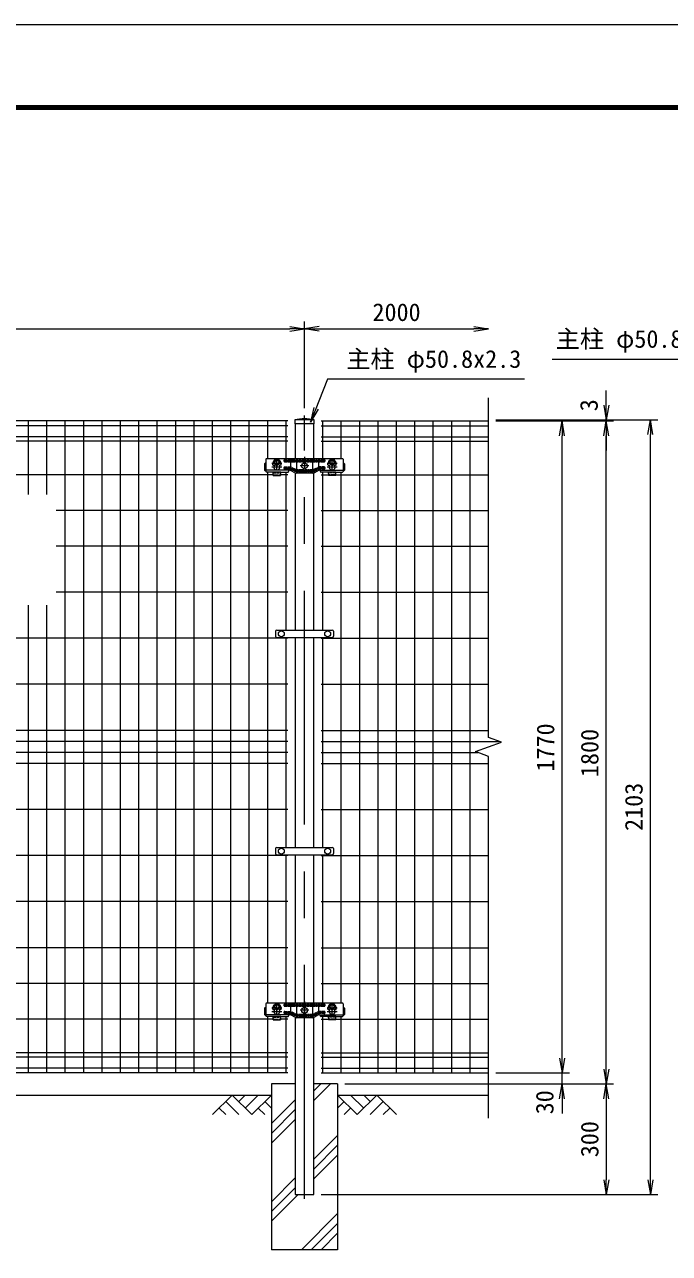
# Model space of a CAD drawing. Units: millimetres, scale not verified. Extents: x -4200 to 4200, y -2970 to 2970.
# Drawn here: x -2346 to -593, y -366 to 2970 of the extents above; entities that cross this region are included whole.
import ezdxf
from ezdxf.enums import TextEntityAlignment as Align

# ---------------------------------------------------------------- set-up
doc = ezdxf.new("R2010")
doc.units = ezdxf.units.MM
doc.header["$LTSCALE"] = 20
doc.linetypes.add('DASHED', pattern=[7.5, 6, -1.5])
doc.linetypes.add('USER1', pattern=[50.8, 31.75, -6.35, 6.35, -6.35])
for name, color, linetype, lineweight in [('0-1_D-STR4', 7, 'Continuous', 9), ('0-2_D-STR-DIM', 7, 'Continuous', 9), ('0-3_0', 7, 'Continuous', 9), ('0-6_D-STR1', 1, 'Continuous', 18), ('0-7_D-BMK', 2, 'USER1', 13), ('0-8_D-STR2', 7, 'Continuous', 9), ('0-9_D-BGD', 7, 'Continuous', 9), ('0-A_D-DCR-HCH', 7, 'Continuous', 9), ('0-B_D-STR3', 3, 'Continuous', 13), ('0-C_D-STR-TXT', 7, 'Continuous', 9), ('0-F_D-TTL', 7, 'Continuous', 9)]:
    doc.layers.add(name, color=color, linetype=linetype, lineweight=lineweight)
doc.styles.add('ＭＳ ゴシック', font='')
doc.styles.get('ＭＳ ゴシック').set_extended_font_data('MS Gothic')

# ---------------------------------------------------------------- blocks, each defined once
blk = doc.blocks.new('_Open')
at = {"layer": '0-3_0'}
blk.add_line((-20, 3.33), (0, 0), dxfattribs=at)
blk.add_lwpolyline([(-20, -3.33), (0, 0), (-20, 0)], dxfattribs=at)
blk = doc.blocks.new('U34')
at = {"layer": '0-7_D-BMK'}
for p, q in [((-1770.5, 140), (-1229.5, 140)), ((-1500, -195.8), (-1500, 426)), ((236.5, 0), (-236.5, 0)), ((0, 485.9), (0, -485.9)), ((1229.5, 140), (1770.5, 140)), ((1500, -195.8), (1500, 426)), ((-1770.5, -60), (-1229.5, -60)), ((1229.5, -60), (1770.5, -60))]:
    blk.add_line(p, q, dxfattribs=at)
at = {"layer": '0-B_D-STR3'}
for p, q in [((-2169, 110), (-2169, -230)), ((-2100, 140), (-2139, 140)), ((-2100, 360), (-2100, -297.3)), ((-2060, 400), (2060, 400)), ((-1726, 58), (-1726, 160)), ((-1706, 38), (-1670, 38)), ((-1540, 46), (-1540, 55.4)), ((-1460, 46), (-1460, 55.4)), ((-1294, 38), (-1330, 38)), ((-1274, 58), (-1274, 160)), ((-1060, 300), (1060, 300)), ((-1060, 260), (1060, 260)), ((-766.3, 400), (-766.3, -247)), ((-430, 400), (-430, -400)), ((430, 400), (430, -400)), ((766.3, 400), (766.3, -247)), ((1274, 58), (1274, 160)), ((1294, 38), (1330, 38)), ((1460, 46), (1460, 55.4)), ((1540, 46), (1540, 55.4)), ((1706, 38), (1670, 38)), ((1726, 58), (1726, 160)), ((2100, 360), (2100, -297.3)), ((2100, 140), (2139, 140)), ((2169, 110), (2169, -230)), ((-2139, -260), (-2100, -260)), ((-821.3, -239.3), (-2100, -239.3)), ((-1710, -337.3), (-2060, -337.3)), ((-1300, -340), (-1700, -340)), ((-1700, -416.4), (-1700, -347.3)), ((-1700, -520), (-1700, -416.4)), ((-1700, -520), (-1300, -520)), ((-1300, -416.4), (-1300, -347.3)), ((-1300, -416.4), (-1300, -520)), ((-1290, -337.3), (-900, -337.3)), ((-1060, -100), (-766.3, -100)), ((-1060, -140), (-766.3, -140)), ((-860, -239.3), (-860, -297.3)), ((-522.5, -381.2), (-721.1, -266.2)), ((452.4, -400), (-452.4, -400)), ((430, -260), (-430, -260)), ((430, -300), (-430, -300)), ((522.5, -381.2), (721.1, -266.2)), ((1060, -100), (766.3, -100)), ((1060, -140), (766.3, -140)), ((821.3, -239.3), (2100, -239.3)), ((860, -239.3), (860, -297.3)), ((1290, -337.3), (900, -337.3)), ((1700, -340), (1300, -340)), ((1300, -416.4), (1300, -347.3)), ((1300, -416.4), (1300, -520)), ((1700, -520), (1300, -520)), ((1700, -416.4), (1700, -347.3)), ((1700, -520), (1700, -416.4)), ((1710, -337.3), (2060, -337.3)), ((2139, -260), (2100, -260))]:
    blk.add_line(p, q, dxfattribs=at)
at = {"layer": '0-B_D-STR3', "linetype": 'DASHED'}
for p, q in [((-1060, 340), (1060, 340)), ((-1060, 220), (1060, 220)), ((-1700, -480), (-1300, -480)), ((-1660, -380), (-1340, -380)), ((-1060, -60), (-766.3, -60)), ((-1060, -180), (-766.3, -180)), ((-430, -220), (-766.3, -60)), ((430, -220), (-430, -220)), ((430, -340), (-430, -340)), ((430, -220), (766.3, -60)), ((1060, -60), (766.3, -60)), ((1060, -180), (766.3, -180)), ((1700, -480), (1300, -480)), ((1660, -380), (1340, -380))]:
    blk.add_line(p, q, dxfattribs=at)
at = {"layer": '0-B_D-STR3'}
for points in [[(-430, -260), (-514.1, -220), (-766.3, -100)], [(-430, -300), (-514.1, -260), (-598.2, -220), (-766.3, -140)], [(430, -260), (514.1, -220), (766.3, -100)], [(430, -300), (514.1, -260), (598.2, -220), (766.3, -140)]]:
    blk.add_lwpolyline(points, dxfattribs=at)
at = {"layer": '0-B_D-STR3', "linetype": 'DASHED'}
for points in [[(-430, -340), (-514.1, -300), (-598.2, -260), (-766.3, -180)], [(430, -340), (514.1, -300), (598.2, -260), (766.3, -180)]]:
    blk.add_lwpolyline(points, dxfattribs=at)
at = {"layer": '0-B_D-STR3'}
blk.add_circle((0, 0), 160, dxfattribs=at)
for centre, radius, start, end in [((-2139, 110), 30, 90, 180), ((-2060, 360), 40, 90, 180), ((-1735.1, 177.8), 20, 297.00649, 344.38101), ((-1706, 58), 20, 180, 270), ((-1659.5, 66.5), 120, 94.96654, 117.99904), ((-1670, -32), 70, 58.7873, 90), ((-1500, 140), 176, 90, 164.83919), ((-1659.5, 66.5), 120, 77.27818, 94.96654), ((-1500, -60), 160, 105.48902, 74.51098), ((-1500, 140), 140, 90, 161.88318), ((-1659.5, 66.5), 120, 354.69271, 77.27818), ((-1500, 46), 40, 180, 270), ((-1500, 140), 176, 15.16081, 90), ((-1500, 140), 140, 18.11682, 90), ((-1500, 46), 40, 270, 0), ((-1340.5, 66.5), 120, 102.72182, 185.30729), ((-1340.5, 66.5), 120, 85.03346, 102.72182), ((-1330, -32), 70, 90, 121.2127), ((-1340.5, 66.5), 120, 62.00096, 85.03346), ((-1294, 58), 20, 270, 0), ((-1264.9, 177.8), 20, 195.61899, 242.99351), ((-1060, 280), 20, 90, 180), ((-1060, 280), 20, 180, 270), ((1060, 280), 20, 0, 90), ((1060, 280), 20, 270, 0), ((1264.9, 177.8), 20, 297.00649, 344.38101), ((1294, 58), 20, 180, 270), ((1340.5, 66.5), 120, 94.96654, 117.99904), ((1330, -32), 70, 58.7873, 90), ((1500, 140), 176, 90, 164.83919), ((1340.5, 66.5), 120, 77.27818, 94.96654), ((1500, -60), 160, 105.48902, 74.51098), ((1500, 140), 140, 90, 161.88318), ((1340.5, 66.5), 120, 354.69271, 77.27818), ((1500, 46), 40, 180, 270), ((1500, 140), 176, 15.16081, 90), ((1500, 140), 140, 18.11682, 90), ((1500, 46), 40, 270, 0), ((1659.5, 66.5), 120, 102.72182, 185.30729), ((1659.5, 66.5), 120, 85.03346, 102.72182), ((1670, -32), 70, 90, 121.2127), ((1659.5, 66.5), 120, 62.00096, 85.03346), ((1706, 58), 20, 270, 0), ((1735.1, 177.8), 20, 195.61899, 242.99351), ((2060, 360), 40, 0, 90), ((2139, 110), 30, 0, 90), ((-2139, -230), 30, 180, 270), ((-2060, -297.3), 40, 180, 270), ((-1710, -347.3), 10, 0, 90), ((-1290, -347.3), 10, 90, 180), ((-1060, -120), 20, 90, 180), ((-1060, -120), 20, 180, 270), ((-900, -297.3), 40, 270, 0.00004), ((-821.3, -439.3), 200, 59.9273, 90.00002), ((-452.4, -260), 140, 239.9273, 270), ((452.4, -260), 140, 270, 300.0727), ((821.3, -439.3), 200, 89.99998, 120.0727), ((900, -297.3), 40, 179.99996, 270), ((1060, -120), 20, 0, 90), ((1060, -120), 20, 270, 0), ((1290, -347.3), 10, 0, 90), ((1710, -347.3), 10, 90, 180), ((2060, -297.3), 40, 270, 0), ((2139, -230), 30, 270, 0)]:
    blk.add_arc(centre, radius, start, end, dxfattribs=at)
at = {"layer": '0-B_D-STR3', "linetype": 'DASHED'}
for centre, radius, start, end in [((-1500, 140), 218.2, 90, 171.45333), ((-1500, 140), 218.2, 8.54667, 90), ((-1060, 280), 60, 160.52878, 180), ((-1060, 280), 60, 180, 199.47122), ((-1060, 280), 60, 90, 160.52878), ((-1060, 280), 60, 199.47122, 270), ((1060, 280), 60, 19.47122, 90), ((1060, 280), 60, 270, 340.52878), ((1060, 280), 60, 0, 19.47122), ((1060, 280), 60, 340.52878, 0), ((1500, 140), 218.2, 90, 171.45333), ((1500, 140), 218.2, 8.54667, 90), ((-1660, -420), 40, 90, 180), ((-1340, -420), 40, 0, 90), ((-1060, -120), 60, 160.52878, 180), ((-1060, -120), 60, 180, 199.47122), ((-1060, -120), 60, 90, 160.52878), ((-1060, -120), 60, 199.47122, 270), ((1060, -120), 60, 19.47122, 90), ((1060, -120), 60, 270, 340.52878), ((1060, -120), 60, 0, 19.47122), ((1060, -120), 60, 340.52878, 0), ((1340, -420), 40, 90, 180), ((1660, -420), 40, 0, 90)]:
    blk.add_arc(centre, radius, start, end, dxfattribs=at)

msp = doc.modelspace()

# ---------------------------------------------------------------- linework, layer by layer
at = {"layer": '0-1_D-STR4'}
for p, q in [((-1674.97, 93.98), (-1674.97, -356.02)), ((-1610.37, 93.98), (-1674.97, 93.98)), ((-1494.97, 93.98), (-1559.57, 93.98)), ((-1494.97, 93.98), (-1494.97, -356.02)), ((-1494.97, -356.02), (-1674.97, -356.02))]:
    msp.add_line(p, q, dxfattribs=at)
at = {"layer": '0-2_D-STR-DIM'}
for p, q in [((-3544.97, 2143.98), (-1624.97, 2143.98)), ((-1584.97, 1928.98), (-1584.97, 2163.98)), ((-1584.97, 1928.98), (-1584.97, 2163.98)), ((-1544.97, 2143.98), (-1124.97, 2143.98)), ((-764.97, 1936.98), (-764.97, 1976.98)), ((-1084.97, 1034.63), (-1084.97, 1956.98)), ((-1064.97, 1896.98), (-624.97, 1896.98)), ((-1064.97, 1896.98), (-744.97, 1896.98)), ((-1064.97, 1893.98), (-864.97, 1893.98)), ((-1064.97, 1893.98), (-744.97, 1893.98)), ((-1064.97, 1893.98), (-744.97, 1893.98)), ((-764.97, 1893.98), (-764.97, 1896.98)), ((-884.97, 163.98), (-884.97, 1853.98)), ((-764.97, 133.98), (-764.97, 1853.98)), ((-764.97, 1853.98), (-764.97, 1813.98)), ((-644.97, -166.02), (-644.97, 1856.98)), ((-1049.74, 1021.81), (-1084.97, 1034.63)), ((-1120.21, 996.15), (-1049.74, 1021.81)), ((-1084.97, 983.33), (-1120.21, 996.15)), ((-1084.97, 0.98), (-1084.97, 983.33)), ((-884.97, 163.98), (-884.97, 203.98)), ((-1064.97, 123.98), (-864.97, 123.98)), ((-1064.97, 123.98), (-864.97, 123.98)), ((-884.97, 93.98), (-884.97, 123.98)), ((-1474.97, 93.98), (-864.97, 93.98)), ((-1474.97, 93.98), (-744.97, 93.98)), ((-1474.97, 93.98), (-744.97, 93.98)), ((-884.97, 53.98), (-884.97, 13.98)), ((-764.97, 53.98), (-764.97, -166.02)), ((-1539.57, -206.02), (-624.97, -206.02)), ((-1539.57, -206.02), (-744.97, -206.02))]:
    msp.add_line(p, q, dxfattribs=at)
at = {"layer": '0-6_D-STR1'}
for p, q in [((-1558.37, 1896.98), (-1611.57, 1896.98)), ((-1611.57, 1896.98), (-1611.57, 1885.98)), ((-1558.37, 1885.98), (-1611.57, 1885.98)), ((-1610.37, 1885.98), (-1610.37, 1791.98)), ((-1559.57, 1791.98), (-1559.57, 1885.98)), ((-1558.37, 1885.98), (-1558.37, 1896.98)), ((-1610.37, 1752.56), (-1610.37, 1326.23)), ((-1559.57, 1326.23), (-1559.57, 1752.56)), ((-1610.37, 1306.23), (-1610.37, 736.23)), ((-1559.57, 736.23), (-1559.57, 1306.23)), ((-1610.37, 716.23), (-1610.37, 313.98)), ((-1559.57, 313.98), (-1559.57, 716.23)), ((-1610.37, 274.56), (-1610.37, -206.02))]:
    msp.add_line(p, q, dxfattribs=at)
msp.add_lwpolyline([(-1610.37, -206.02), (-1559.57, -206.02), (-1559.57, 274.56)], dxfattribs=at)
msp.add_arc((-1584.97, 1780.55), 119.43, 77.13052, 102.86948, dxfattribs=at)
at = {"layer": '0-7_D-BMK'}
msp.add_line((-1584.97, -218.02), (-1584.97, 1908.98), dxfattribs=at)
at = {"layer": '0-8_D-STR2'}
for p, q in [((-1629.97, 1893.98), (-3539.97, 1893.98)), ((-1629.97, 1880.88), (-3539.97, 1880.88)), ((-2334.97, 1693.98), (-2334.97, 1893.98)), ((-2284.97, 1693.98), (-2284.97, 1893.98)), ((-2234.97, 123.98), (-2234.97, 1893.98)), ((-2184.97, 123.98), (-2184.97, 1893.98)), ((-2134.97, 123.98), (-2134.97, 1893.98)), ((-2084.97, 123.98), (-2084.97, 1893.98)), ((-2034.97, 123.98), (-2034.97, 1893.98)), ((-1984.97, 123.98), (-1984.97, 1893.98)), ((-1934.97, 123.98), (-1934.97, 1893.98)), ((-1884.97, 123.98), (-1884.97, 1893.98)), ((-1834.97, 123.98), (-1834.97, 1893.98)), ((-1784.97, 123.98), (-1784.97, 1893.98)), ((-1734.97, 123.98), (-1734.97, 1893.98)), ((-1684.97, 1791.98), (-1684.97, 1893.98)), ((-1634.97, 1791.98), (-1634.97, 1893.98)), ((-1539.97, 1893.98), (-1084.97, 1893.98)), ((-1539.97, 1880.88), (-1084.97, 1880.88)), ((-1534.97, 1791.98), (-1534.97, 1893.98)), ((-1484.97, 1791.98), (-1484.97, 1893.98)), ((-1434.97, 123.98), (-1434.97, 1893.98)), ((-1384.97, 123.98), (-1384.97, 1893.98)), ((-1334.97, 123.98), (-1334.97, 1893.98)), ((-1284.97, 123.98), (-1284.97, 1893.98)), ((-1234.97, 123.98), (-1234.97, 1893.98)), ((-1184.97, 123.98), (-1184.97, 1893.98)), ((-1134.97, 123.98), (-1134.97, 1893.98)), ((-1629.97, 1851.08), (-3539.97, 1851.08)), ((-1629.97, 1839.22), (-3539.97, 1839.22)), ((-1539.97, 1851.08), (-1084.97, 1851.08)), ((-1539.97, 1839.22), (-1084.97, 1839.22)), ((-1669.97, 1747.98), (-3499.98, 1747.98)), ((-1684.97, 313.98), (-1684.97, 1755.12)), ((-1629.97, 1747.98), (-1649.97, 1747.98)), ((-1634.97, 1326.23), (-1634.97, 1755.12)), ((-1539.97, 1747.98), (-1519.97, 1747.98)), ((-1534.97, 1326.23), (-1534.97, 1755.12)), ((-1499.97, 1747.98), (-1084.97, 1747.98)), ((-1484.97, 313.98), (-1484.97, 1755.12)), ((-1629.97, 1650.98), (-2259.97, 1650.98)), ((-1539.97, 1650.98), (-1084.97, 1650.98)), ((-1629.97, 1553.98), (-2259.97, 1553.98)), ((-1539.97, 1553.98), (-1084.97, 1553.98)), ((-1629.97, 1428.98), (-2259.97, 1428.98)), ((-1539.97, 1428.98), (-1084.97, 1428.98)), ((-2334.97, 123.98), (-2334.97, 1393.98)), ((-2284.97, 123.98), (-2284.97, 1393.98)), ((-1629.97, 1303.98), (-3539.97, 1303.98)), ((-1634.97, 736.23), (-1634.97, 1306.23)), ((-1539.97, 1303.98), (-1084.97, 1303.98)), ((-1534.97, 736.23), (-1534.97, 1306.23)), ((-1629.97, 1178.98), (-3539.97, 1178.98)), ((-1539.97, 1178.98), (-1084.97, 1178.98)), ((-1629.97, 1053.98), (-3539.97, 1053.98)), ((-1539.97, 1053.98), (-1084.97, 1053.98)), ((-1629.97, 1023.98), (-3539.97, 1023.98)), ((-1539.97, 1023.98), (-1055.71, 1023.98)), ((-1629.97, 993.98), (-3539.97, 993.98)), ((-1539.97, 993.98), (-1114.24, 993.98)), ((-1629.97, 963.98), (-3539.97, 963.98)), ((-1539.97, 963.98), (-1084.97, 963.98)), ((-1629.97, 838.98), (-3539.97, 838.98)), ((-1539.97, 838.98), (-1084.97, 838.98)), ((-1629.97, 713.98), (-3539.97, 713.98)), ((-1634.97, 313.98), (-1634.97, 716.23)), ((-1539.97, 713.98), (-1084.97, 713.98)), ((-1534.97, 313.98), (-1534.97, 716.23)), ((-1629.97, 588.98), (-3539.97, 588.98)), ((-1539.97, 588.98), (-1084.97, 588.98)), ((-1629.97, 463.98), (-3539.97, 463.98)), ((-1539.97, 463.98), (-1084.97, 463.98)), ((-1629.97, 366.98), (-3539.97, 366.98)), ((-1539.97, 366.98), (-1084.97, 366.98)), ((-1669.97, 269.98), (-3499.98, 269.98)), ((-1684.97, 123.98), (-1684.97, 277.12)), ((-1629.97, 269.98), (-1649.97, 269.98)), ((-1634.97, 123.98), (-1634.97, 277.12)), ((-1539.97, 269.98), (-1519.97, 269.98)), ((-1534.97, 123.98), (-1534.97, 277.12)), ((-1499.97, 269.98), (-1084.97, 269.98)), ((-1484.97, 123.98), (-1484.97, 277.12)), ((-1629.97, 178.74), (-3539.97, 178.74)), ((-1629.97, 166.88), (-3539.97, 166.88)), ((-1539.97, 178.74), (-1084.97, 178.74)), ((-1539.97, 166.88), (-1084.97, 166.88)), ((-1629.97, 137.08), (-3539.97, 137.08)), ((-1539.97, 137.08), (-1084.97, 137.08)), ((-1629.97, 123.98), (-3539.97, 123.98)), ((-1539.97, 123.98), (-1084.97, 123.98))]:
    msp.add_line(p, q, dxfattribs=at)
at = {"layer": '0-9_D-BGD'}
for p, q in [((-3494.97, 63.98), (-1674.97, 63.98)), ((-1494.97, 63.98), (-1084.97, 63.98))]:
    msp.add_line(p, q, dxfattribs=at)
at = {"layer": '0-A_D-DCR-HCH'}
for p, q in [((-1559.57, 48.69), (-1514.28, 93.98)), ((-1559.57, 75.2), (-1540.8, 93.98)), ((-1781.4, 63.98), (-1834.61, 10.77)), ((-1799.14, 46.24), (-1763.5, 10.77)), ((-1781.4, 63.98), (-1728.19, 10.77)), ((-1763.66, 46.24), (-1745.92, 63.98)), ((-1745.92, 28.51), (-1710.45, 63.98)), ((-1728.19, 10.77), (-1674.97, 63.98)), ((-1692.71, 46.24), (-1674.97, 28.59)), ((-1674.97, -13.68), (-1610.37, 50.92)), ((-1441.76, 10.77), (-1494.97, 63.98)), ((-1477.24, 46.24), (-1494.97, 28.59)), ((-1424.03, 28.51), (-1459.5, 63.98)), ((-1388.55, 63.98), (-1441.76, 10.77)), ((-1406.2, 46.15), (-1424.03, 63.98)), ((-1370.81, 46.24), (-1406.45, 10.77)), ((-1388.55, 63.98), (-1335.34, 10.77)), ((-1816.87, 28.51), (-1799.05, 10.77)), ((-1710.45, 28.51), (-1692.63, 10.77)), ((-1674.97, -40.2), (-1610.37, 24.4)), ((-1459.5, 28.51), (-1477.32, 10.77)), ((-1353.08, 28.51), (-1370.89, 10.77)), ((-1674.97, -66.71), (-1610.37, -2.11)), ((-1559.57, -110.41), (-1494.97, -45.81)), ((-1559.57, -136.93), (-1494.97, -72.33)), ((-1559.57, -163.44), (-1494.97, -98.84)), ((-1674.97, -225.81), (-1610.37, -161.21)), ((-1674.97, -252.33), (-1610.37, -187.73)), ((-1674.97, -278.84), (-1602.15, -206.02)), ((-1593.05, -356.02), (-1494.97, -257.94)), ((-1566.54, -356.02), (-1494.97, -284.46)), ((-1540.02, -356.02), (-1494.97, -310.98))]:
    msp.add_line(p, q, dxfattribs=at)
at = {"layer": '0-B_D-STR3'}
for p, q in [((-1663.47, 1323.23), (-1663.47, 1309.23)), ((-1660.47, 1326.23), (-1509.47, 1326.23)), ((-1660.47, 1306.23), (-1509.47, 1306.23)), ((-1506.47, 1323.23), (-1506.47, 1309.23)), ((-1660.47, 736.23), (-1509.47, 736.23)), ((-1663.47, 733.23), (-1663.47, 719.23)), ((-1660.47, 716.23), (-1509.47, 716.23)), ((-1506.47, 733.23), (-1506.47, 719.23))]:
    msp.add_line(p, q, dxfattribs=at)
for centre in [(-1647.97, 1316.23), (-1521.97, 1316.23), (-1647.97, 726.23), (-1521.97, 726.23)]:
    msp.add_circle(centre, 8, dxfattribs=at)
for centre, start, end in [((-1660.47, 1323.23), 90, 180), ((-1660.47, 1309.23), 180, 270), ((-1509.47, 1323.23), 0, 90), ((-1509.47, 1309.23), 270, 0), ((-1660.47, 733.23), 90, 180), ((-1509.47, 733.23), 0, 90), ((-1660.47, 719.23), 180, 270), ((-1509.47, 719.23), 270, 0)]:
    msp.add_arc(centre, 3, start, end, dxfattribs=at)
at = {"layer": '0-C_D-STR-TXT'}
for points in [[(-912.13, 2062.1), (-377.45, 2062.1), (-320.73, 1896.56)], [(-987.46, 2007.71), (-1522.14, 2007.71), (-1567.63, 1892.76)]]:
    msp.add_lwpolyline(points, dxfattribs=at)
at = {"layer": '0-F_D-TTL', "color": 2, "lineweight": 18}
msp.add_lwpolyline([(-4200, 2970), (4200, 2970), (4200, -2970), (-4200, -2970)], close=True, dxfattribs=at)
at = {"layer": '0-F_D-TTL'}
for points in [[(-3930, 2750), (3930, 2750), (3930, -2750), (-3930, -2750)], [(-3927.5, 2747.5), (3927.5, 2747.5), (3927.5, -2747.5), (-3927.5, -2747.5)], [(-3925, 2745), (3925, 2745), (3925, -2745), (-3925, -2745)], [(-3922.5, 2742.5), (3922.5, 2742.5), (3922.5, -2742.5), (-3922.5, -2742.5)], [(-3920, 2740), (3920, 2740), (3920, -2740), (-3920, -2740)]]:
    msp.add_lwpolyline(points, close=True, dxfattribs=at)

# ---------------------------------------------------------------- block references
at = {"layer": '0-2_D-STR-DIM'}
for name, p, xscale, yscale in [('_Open', (-1584.97, 2143.98), 2, 2), ('_Open', (-1084.97, 2143.98), 2, 2), ('U34', (-1584.97, 1771.98), 0.05, 0.05), ('U34', (-1584.97, 293.98), 0.05, 0.05)]:
    msp.add_blockref(name, p, dxfattribs=dict(at, xscale=xscale, yscale=yscale))
at = {"layer": '0-2_D-STR-DIM', "xscale": 2, "yscale": 2}
for p, rotation in [((-1584.97, 2143.98), 180), ((-764.97, 1896.98), 270), ((-884.97, 1893.98), 90), ((-764.97, 1893.98), 90), ((-764.97, 1893.98), 90), ((-644.97, 1896.98), 90), ((-884.97, 123.98), 270), ((-884.97, 123.98), 270), ((-764.97, 93.98), 270), ((-884.97, 93.98), 90), ((-764.97, 93.98), 90), ((-764.97, -206.02), 270), ((-644.97, -206.02), 270)]:
    msp.add_blockref('_Open', p, dxfattribs=dict(at, rotation=rotation))
at = {"layer": '0-C_D-STR-TXT', "xscale": 2, "yscale": 2, "rotation": 248.409}
msp.add_blockref('_Open', (-1568.36, 1890.9), dxfattribs=at)

# ---------------------------------------------------------------- texts
at = {"layer": '0-2_D-STR-DIM', "style": 'ＭＳ ゴシック'}
msp.add_text('2000', height=48.09, dxfattribs=at).set_placement((-1400.22, 2150.73), align=Align.BOTTOM_LEFT)
for s, p in [('3', (-773.64, 1920.28)), ('1770', (-891.72, 942.08)), ('1800', (-771.72, 927.08)), ('2103', (-651.72, 780.88)), ('30', (-893.88, 11.51)), ('300', (-771.72, -104.9))]:
    msp.add_text(s, height=48.09, rotation=90, dxfattribs=at).set_placement(p, align=Align.BOTTOM_LEFT)
at = {"layer": '0-C_D-STR-TXT', "style": 'ＭＳ ゴシック'}
for p in [(-902.2, 2078.12), (-1471.21, 2023.72)]:
    msp.add_text('主柱 φ50.8x2.3', height=48.09, dxfattribs=at).set_placement(p, align=Align.BOTTOM_LEFT)

doc.saveas('drawing.dxf')
